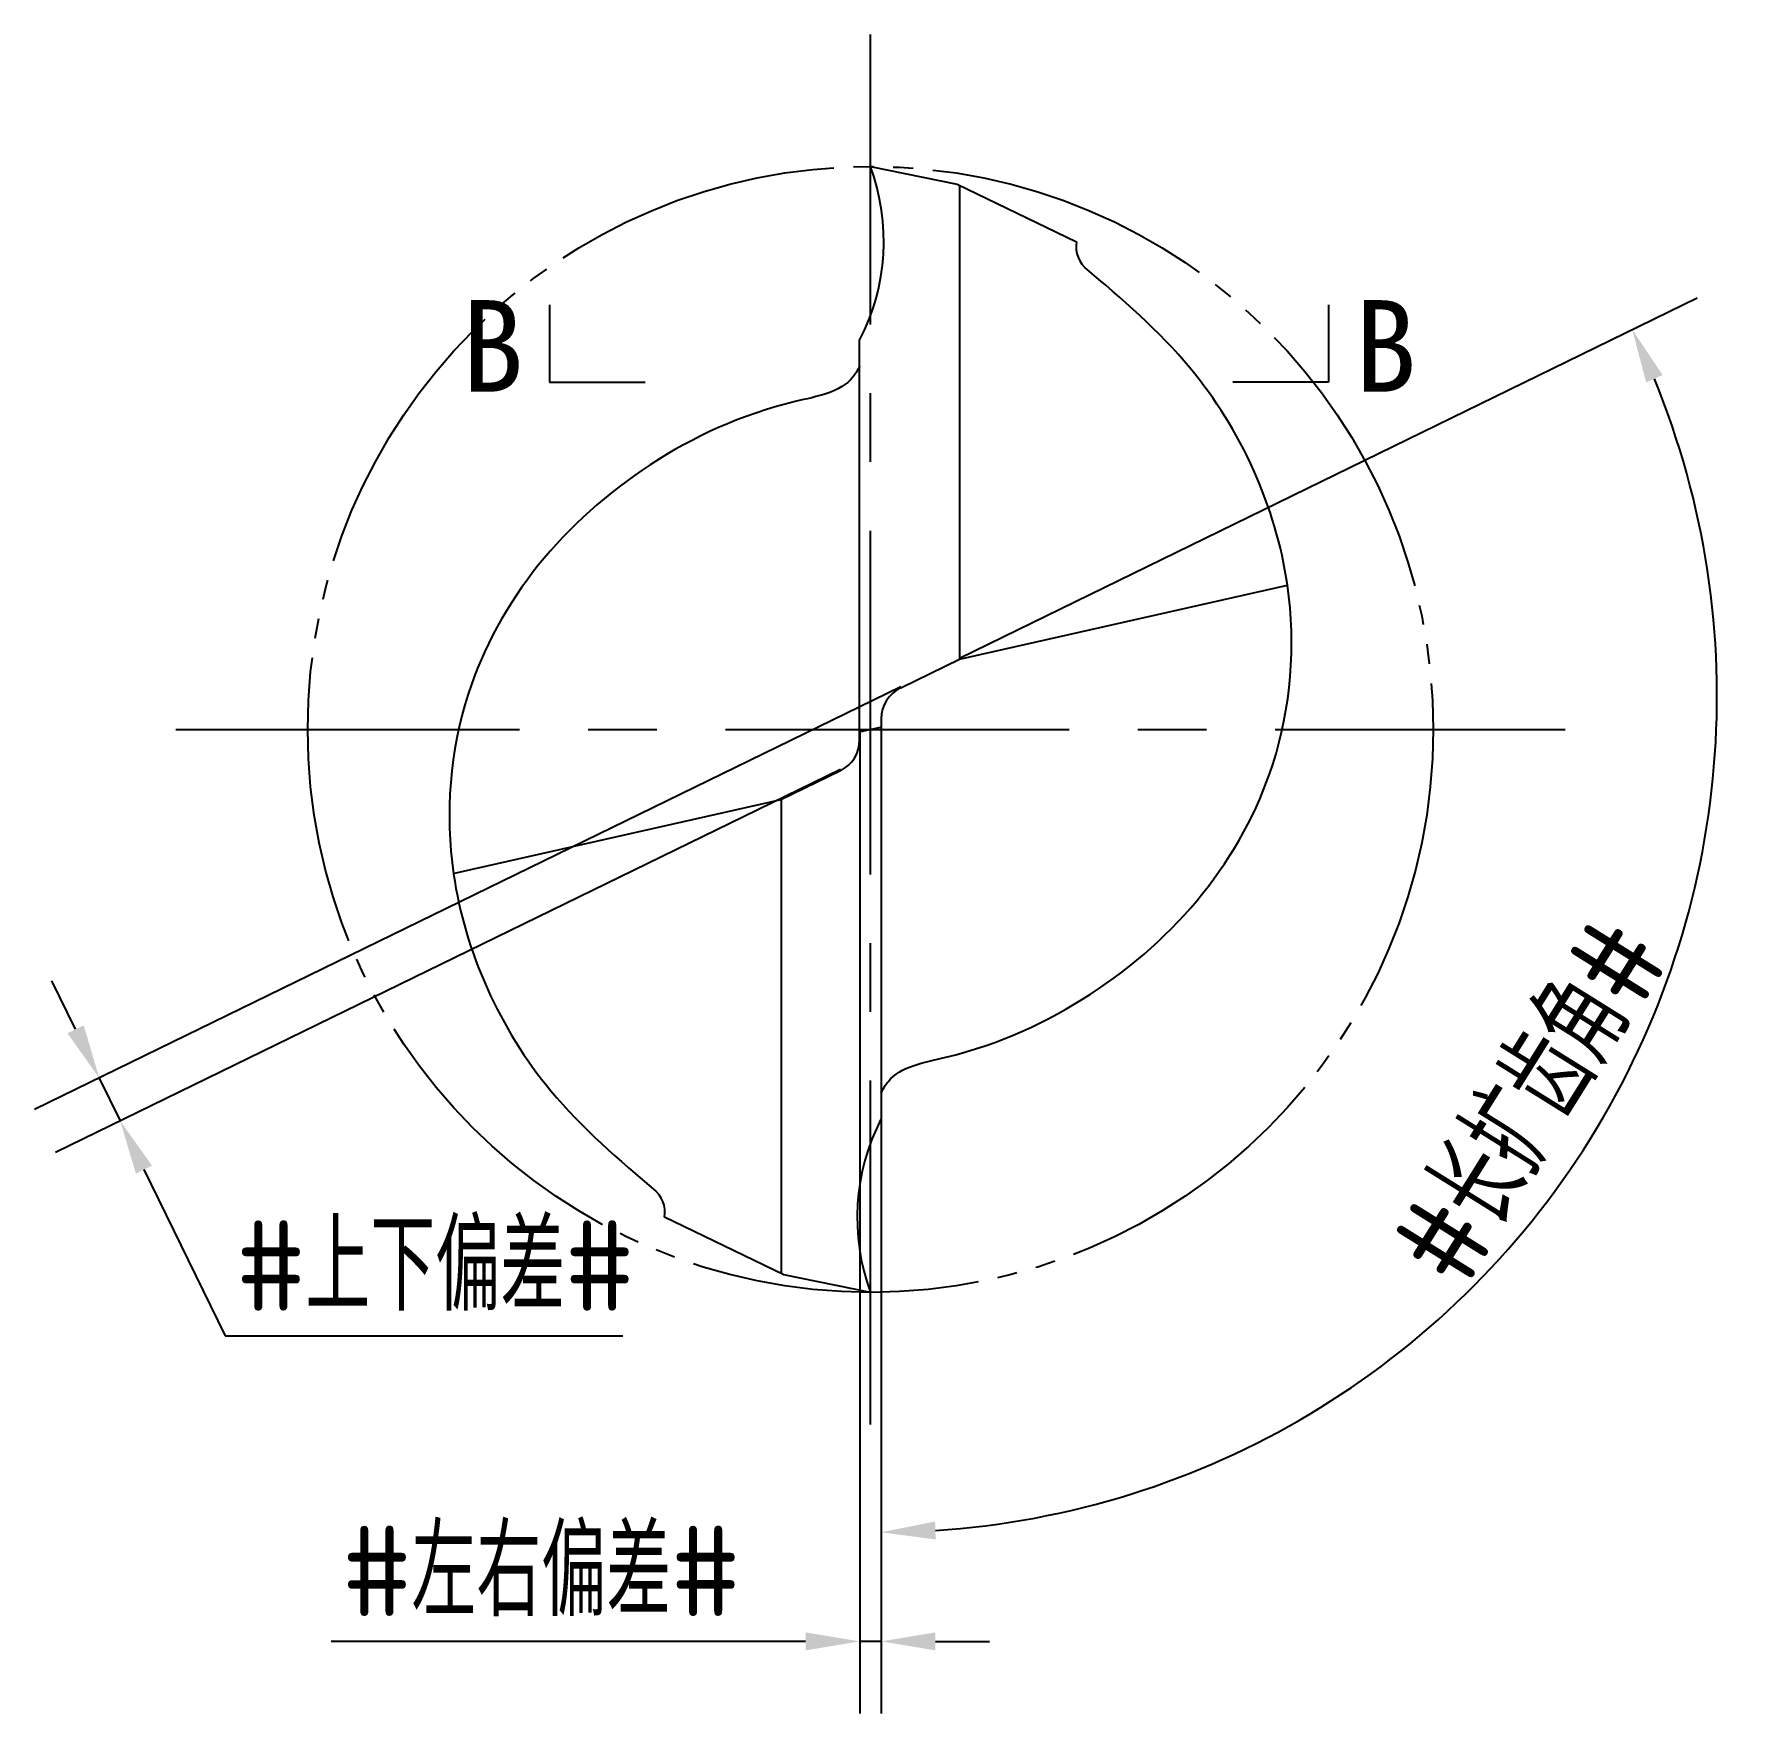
# Model space of a CAD drawing. Header units: millimetres. Extents: x 81.8 to 129.6, y 132 to 178.5.
import ezdxf

# ---------------------------------------------------------------- set-up
doc = ezdxf.new("R2010")
doc.units = ezdxf.units.MM
for name, pattern in [('ACAD_ISO04W100', [30, 24, -3, 0, -3]), ('CENTER', [50.8, 31.75, -6.35, 6.35, -6.35]), ('JIS_09_08', [10.75, 8, -0.55, 0.55, -0.55, 0.55, -0.55])]:
    doc.linetypes.add(name, pattern=pattern)
for name, color, linetype in [('中心线', 2, 'ACAD_ISO04W100'), ('标注', 7, 'Continuous'), ('注释', 3, 'Continuous'), ('虚线轮廓', 1, 'Continuous'), ('轮廓', 4, 'Continuous')]:
    doc.layers.add(name, color=color, linetype=linetype)
doc.styles.add('CFST0', font='gbenor.shx', dxfattribs={"bigfont": 'gbcbig.shx'})
doc.styles.get("Standard").update_dxf_attribs({"font": 'gbenor.shx'})
doc.dimstyles.new('TYToolDesignC1-1', dxfattribs={"dimtxt": 2.5, "dimasz": 1.5, "dimexe": 2, "dimexo": 0, "dimtad": 1, "dimtoh": 1, "dimdec": 3, "dimdsep": 46, "dimtxsty": 'CFST0', "dimcen": 2.502, "dimclrd": 3, "dimclre": 3, "dimclrt": 3, "dimazin": 2, "dimtfac": 1, "dimtdec": 3, "dimtmove": 0, "dimatfit": 3, "dimfxl": 1, "dimarcsym": 0})

# ---------------------------------------------------------------- blocks, each defined once
blk = doc.blocks.new('*D3')
at = {"layer": 'Defpoints', "color": 0, "transparency": 16777216}
for p in [(107.47, 161.25), (105.3, 160.19), (105.3, 160.19), (105.3, 159), (119.778, 142.105)]:
    blk.add_point(p, dxfattribs=at)
at = {"layer": '标注', "color": 3, "lineweight": -2, "transparency": 16777216}
for p, q in [((107.47, 161.25), (127.913, 171.236)), ((105.3, 159), (105.3, 135.024))]:
    blk.add_line(p, q, dxfattribs=at)
blk.add_arc((105.3, 160.19), 23.166, 273.7105, 22.3241, dxfattribs=at)
at = {"layer": '标注', "color": 3, "transparency": 16777216}
for points in [[(126.502, 168.887), (126.958, 169.092), (126.116, 170.358)], [(106.807, 136.822), (106.791, 137.322), (105.3, 137.024)]]:
    blk.add_solid(points, dxfattribs=at)
at = {"layer": '标注', "color": 3, "transparency": 16777216, "insert": (123.289, 148.956), "char_height": 2.5, "attachment_point": 5, "rotation": 58.0173, "style": 'CFST0'}
blk.add_mtext('#长扩齿角#', dxfattribs=at)
blk = doc.blocks.new('*D2')
at = {"layer": 'Defpoints', "color": 0, "transparency": 16777216}
for p in [(104.7, 159.27), (105.3, 159.27), (104.7, 134)]:
    blk.add_point(p, dxfattribs=at)
at = {"layer": '轮廓', "color": 3, "lineweight": -2, "transparency": 16777216}
for p, q in [((104.7, 159.27), (104.7, 132)), ((105.3, 159.27), (105.3, 132)), ((103.2, 134), (90.046, 134)), ((105.3, 134), (104.7, 134)), ((106.8, 134), (108.3, 134))]:
    blk.add_line(p, q, dxfattribs=at)
at = {"layer": '轮廓', "color": 3, "transparency": 16777216}
for points in [[(103.2, 134.25), (103.2, 133.75), (104.7, 134)], [(106.8, 134.25), (106.8, 133.75), (105.3, 134)]]:
    blk.add_solid(points, dxfattribs=at)
at = {"layer": '轮廓', "color": 3, "transparency": 16777216, "insert": (95.873, 135.944), "char_height": 2.5, "attachment_point": 5, "style": 'CFST0'}
blk.add_mtext('#左右偏差#', dxfattribs=at)
blk = doc.blocks.new('*D1')
at = {"layer": 'Defpoints', "color": 0, "transparency": 16777216}
for p in [(105.84, 160.45), (104.17, 158.16), (84.201, 148.421)]:
    blk.add_point(p, dxfattribs=at)
at = {"layer": '标注', "color": 3, "lineweight": -2, "transparency": 16777216}
for p, q in [((105.84, 160.45), (81.822, 148.736)), ((104.17, 158.16), (82.404, 147.544)), ((82.962, 150.961), (82.305, 152.309)), ((83.62, 149.612), (84.201, 148.421)), ((84.859, 147.072), (87.107, 142.463)), ((87.107, 142.463), (98.136, 142.463))]:
    blk.add_line(p, q, dxfattribs=at)
at = {"layer": '标注', "color": 3, "transparency": 16777216}
for points in [[(83.187, 151.07), (82.738, 150.851), (83.62, 149.612)], [(85.083, 147.182), (84.634, 146.963), (84.201, 148.421)]]:
    blk.add_solid(points, dxfattribs=at)
at = {"layer": '标注', "color": 3, "transparency": 16777216, "insert": (92.934, 144.407), "char_height": 2.5, "attachment_point": 5, "style": 'CFST0'}
blk.add_mtext('#上下偏差#', dxfattribs=at)

msp = doc.modelspace()

# ---------------------------------------------------------------- linework, layer by layer
at = {"layer": '中心线', "linetype": 'CENTER', "ltscale": 0.3}
for p, q in [((104.9991, 140.0133), (104.9991, 178.5308)), ((85.7403, 159.272), (124.2578, 159.272))]:
    msp.add_line(p, q, dxfattribs=at)
at = {"layer": '注释'}
for p, q in [((96.105, 171.0404), (96.105, 168.8946)), ((117.6951, 171.0404), (117.6951, 168.8946)), ((96.105, 168.8946), (98.752, 168.8946)), ((117.6951, 168.8946), (115.048, 168.8946))]:
    msp.add_line(p, q, dxfattribs=at)
at = {"layer": '虚线轮廓', "color": 7, "linetype": 'JIS_09_08'}
msp.add_circle((104.9991, 159.272), 15.6, dxfattribs=at)
at = {"layer": '轮廓', "linetype": 'Continuous'}
for p, q in [((104.9991, 174.872), (107.4025, 174.3854)), ((107.4025, 174.3854), (110.7079, 172.7849)), ((107.4655, 174.349), (107.4655, 161.2181)), ((107.4655, 161.2181), (116.5579, 163.2701)), ((105.2991, 159.5806), (105.2991, 148.4884)), ((104.6991, 159.2054), (105.2809, 159.3346)), ((102.5145, 157.3219), (93.4221, 155.2699)), ((102.5327, 144.1891), (102.5327, 157.3304)), ((102.5957, 144.1586), (99.2903, 145.7591)), ((104.9991, 143.672), (102.5957, 144.1586))]:
    msp.add_line(p, q, dxfattribs=at)
at = {"layer": '轮廓'}
for p, q in [((104.6991, 158.9811), (104.6991, 170.0556)), ((105.8381, 160.4243), (107.4655, 161.2181)), ((104.1655, 158.1272), (102.5145, 157.3219))]:
    msp.add_line(p, q, dxfattribs=at)
at = {"layer": '轮廓', "linetype": 'Continuous'}
for centre, radius, start, end in [((99.3886, 172.8039), 5.9795, 332.63721, 20.23441), ((111.5021, 172.6539), 0.8049, 170.62872, 232.96521), ((106.249, 159.5678), 0.95, 115.62465, 180.02178), ((110.6095, 145.7401), 5.9795, 152.63722, 200.2344), ((98.4961, 145.8902), 0.8049, 350.62872, 52.96521)]:
    msp.add_arc(centre, radius, start, end, dxfattribs=at)
at = {"layer": '轮廓'}
msp.add_arc((103.7491, 158.9811), 0.95, 296, 0, dxfattribs=at)
at = {"layer": '轮廓', "linetype": 'Continuous'}
for points, knots in [([(105.2991, 149.202), (105.3523, 149.314), (105.6925, 149.9109), (108.0406, 150.2984), (112.578, 152.3919), (116.4141, 157.0251), (116.9915, 163.8053), (114.6749, 168.895), (111.972, 171.1978), (110.9458, 172.072)], [0.3545692, 0.3545692, 0.3545692, 0.3545692, 0.7228807, 2.4488086, 6.6593737, 15.1071481, 20.2037862, 26.7923842, 30.8246981, 30.8246981, 30.8246981, 30.8246981]), ([(104.6952, 169.334), (104.643, 169.2249), (104.3023, 168.6326), (101.9575, 168.2456), (97.4202, 166.1521), (93.584, 161.5189), (93.0067, 154.7387), (95.3233, 149.649), (98.0262, 147.3462), (99.0523, 146.472)], [0.3634321, 0.3634321, 0.3634321, 0.3634321, 0.7228807, 2.4488086, 6.6593737, 15.1071481, 20.2037862, 26.7923842, 30.8246981, 30.8246981, 30.8246981, 30.8246981])]:
    msp.add_open_spline(points, degree=3, knots=knots, dxfattribs=at)

# ---------------------------------------------------------------- texts
at = {"layer": '注释', "char_height": 2.53935, "width": 21.860635}
for insert, attachment_point in [((93.6603, 171.1675), 1), ((120.1398, 171.1675), 3)]:
    msp.add_mtext('{\\f宋体|b0|i0|c134|p2;B}', dxfattribs=dict(at, insert=insert, attachment_point=attachment_point))

# ---------------------------------------------------------------- dimensions: what is measured, and where the dimension line sits
at = {"layer": '标注'}
dim = msp.add_angular_dim_2l(base=(119.7778, 142.1047), line1=((105.3, 160.19), (107.47, 161.25)), line2=((105.3, 160.19), (105.3, 159)), text='#长扩齿角#', dimstyle='TYToolDesignC1-1', dxfattribs=at)
dim.commit()
dim.dimension.update_dxf_attribs({"geometry": '*D3', "text_midpoint": (123.2894, 148.9565)})
dim = msp.add_linear_dim(base=(84.2011, 148.4205), p1=(105.84, 160.45), p2=(104.17, 158.16), angle=296, text='#上下偏差#', dimstyle='TYToolDesignC1-1', dxfattribs=at)
dim.commit()
dim.dimension.update_dxf_attribs({"geometry": '*D1', "text_midpoint": (92.9338, 142.4635), "dimtype": 160})
at = {"layer": '轮廓'}
dim = msp.add_linear_dim(base=(104.7, 134), p1=(105.3, 159.27), p2=(104.7, 159.27), text='#左右偏差#', dimstyle='TYToolDesignC1-1', dxfattribs=at)
dim.commit()
dim.dimension.update_dxf_attribs({"geometry": '*D2', "text_midpoint": (95.8728, 135.9439)})

doc.saveas('drawing.dxf')
